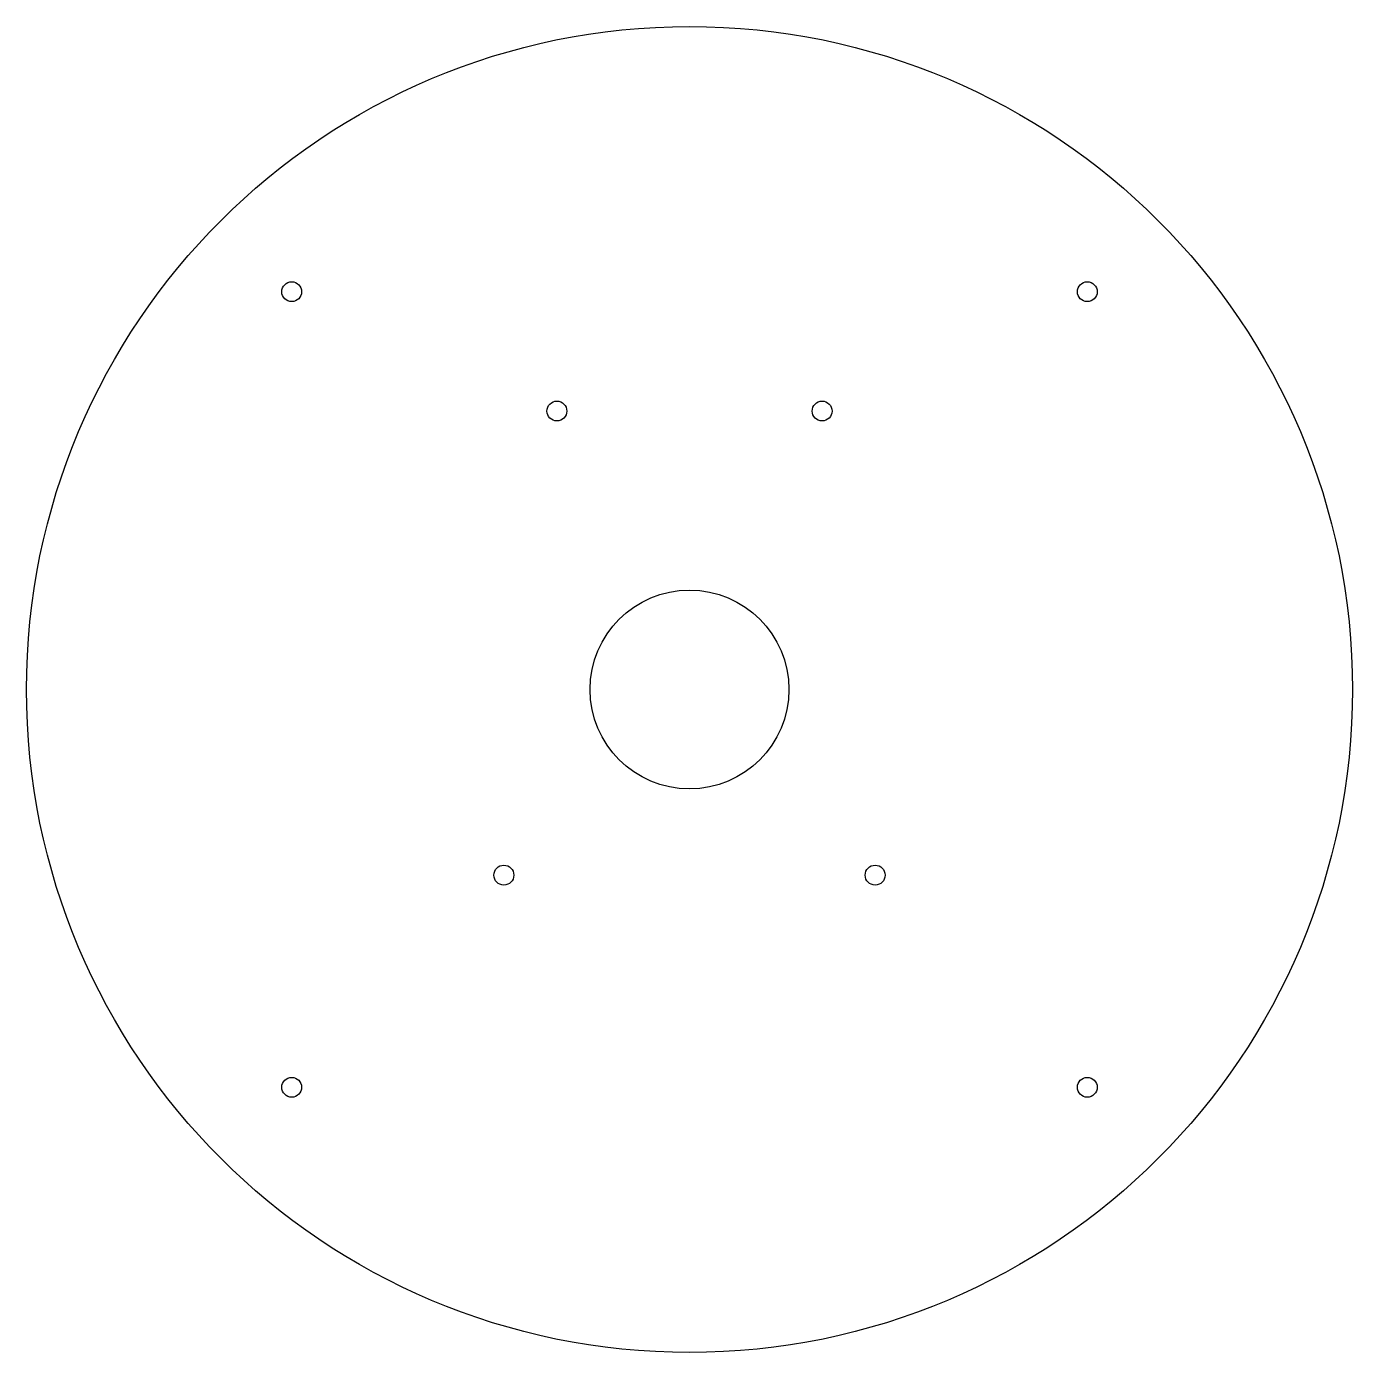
# Model space of a CAD drawing. Extents: x -100 to 100, y -100 to 100.
import ezdxf

# ---------------------------------------------------------------- set-up
doc = ezdxf.new("R2010")
doc.units = 0
doc.layers.get('0').update_dxf_attribs({"linetype": 'continuous'})

# ---------------------------------------------------------------- blocks, each defined once
blk = doc.blocks.new('SHAPE2DVIEW')
at = {"color": 0}
for centre, radius in [((0, 0), 100), ((-60, 60), 1.5), ((60, 60), 1.5), ((-20, 42), 1.5), ((20, 42), 1.5), ((0, 0), 15), ((-28, -28), 1.5), ((28, -28), 1.5), ((-60, -60), 1.5), ((60, -60), 1.5)]:
    blk.add_circle(centre, radius, dxfattribs=at)

msp = doc.modelspace()

# ---------------------------------------------------------------- block references
at = {"color": 0}
msp.add_blockref('SHAPE2DVIEW', (0, 0), dxfattribs=at)

doc.saveas('drawing.dxf')
